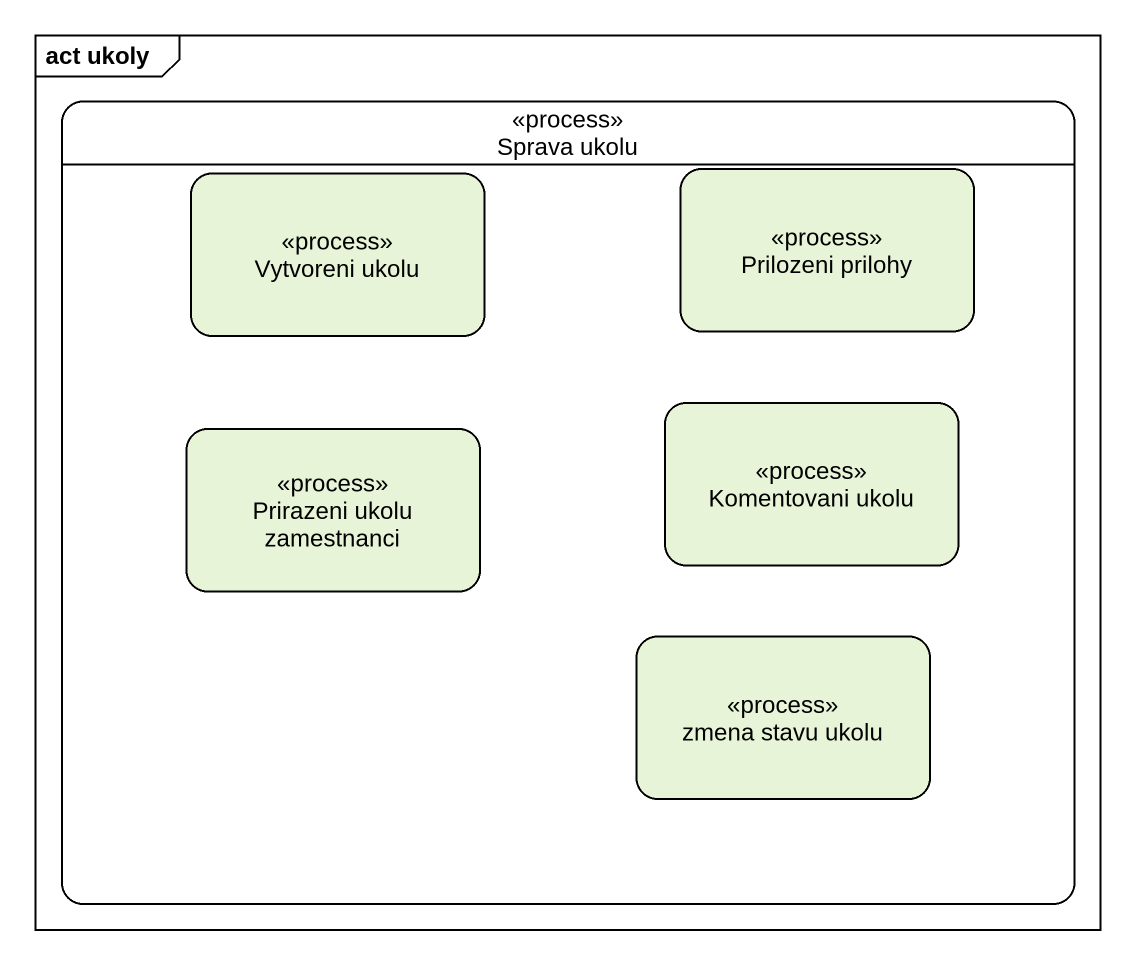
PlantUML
@startuml
mainframe act ukoly
hide empty description
state "Sprava ukolu" as Sprava_ukolu <<process>> {
  state "Vytvoreni ukolu" as Vytvoreni_ukolu <<process>>
  state "Prilozeni prilohy" as Prilozeni_prilohy <<process>>
  state "Prirazeni ukolu zamestnanci" as Prirazeni_ukolu_zamestnanci <<process>>
  state "Komentovani ukolu" as Komentovani_ukolu <<process>>
  state "zmena stavu ukolu" as zmena_stavu_ukolu <<process>>
}
@enduml
